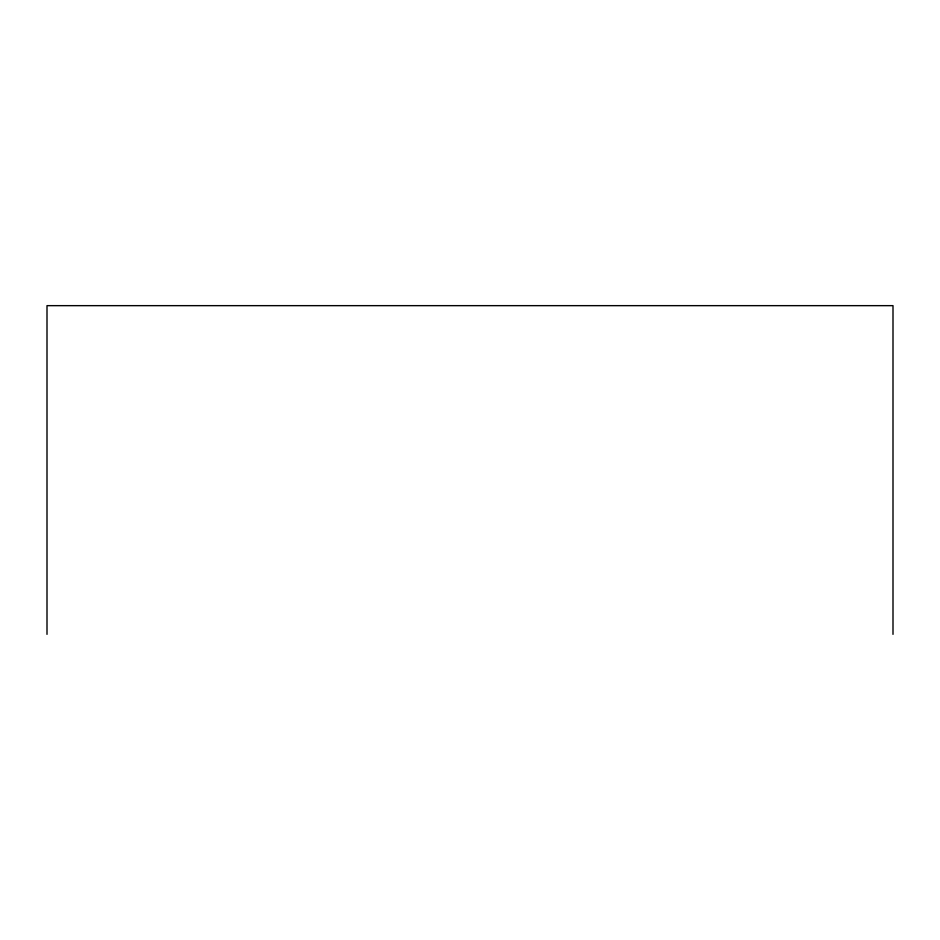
<?xml version="1.0" encoding="UTF-8"?>
<svg xmlns="http://www.w3.org/2000/svg" width="940" height="940" viewBox="0 0 940 940"><rect width="100%" height="100%" fill="white"/><g stroke="black" fill="none" stroke-linecap="round" stroke-linejoin="round"><path stroke-width="1.41" d="M893 634.347L893 305.653L47 305.653L47 634.347"/></g></svg>
